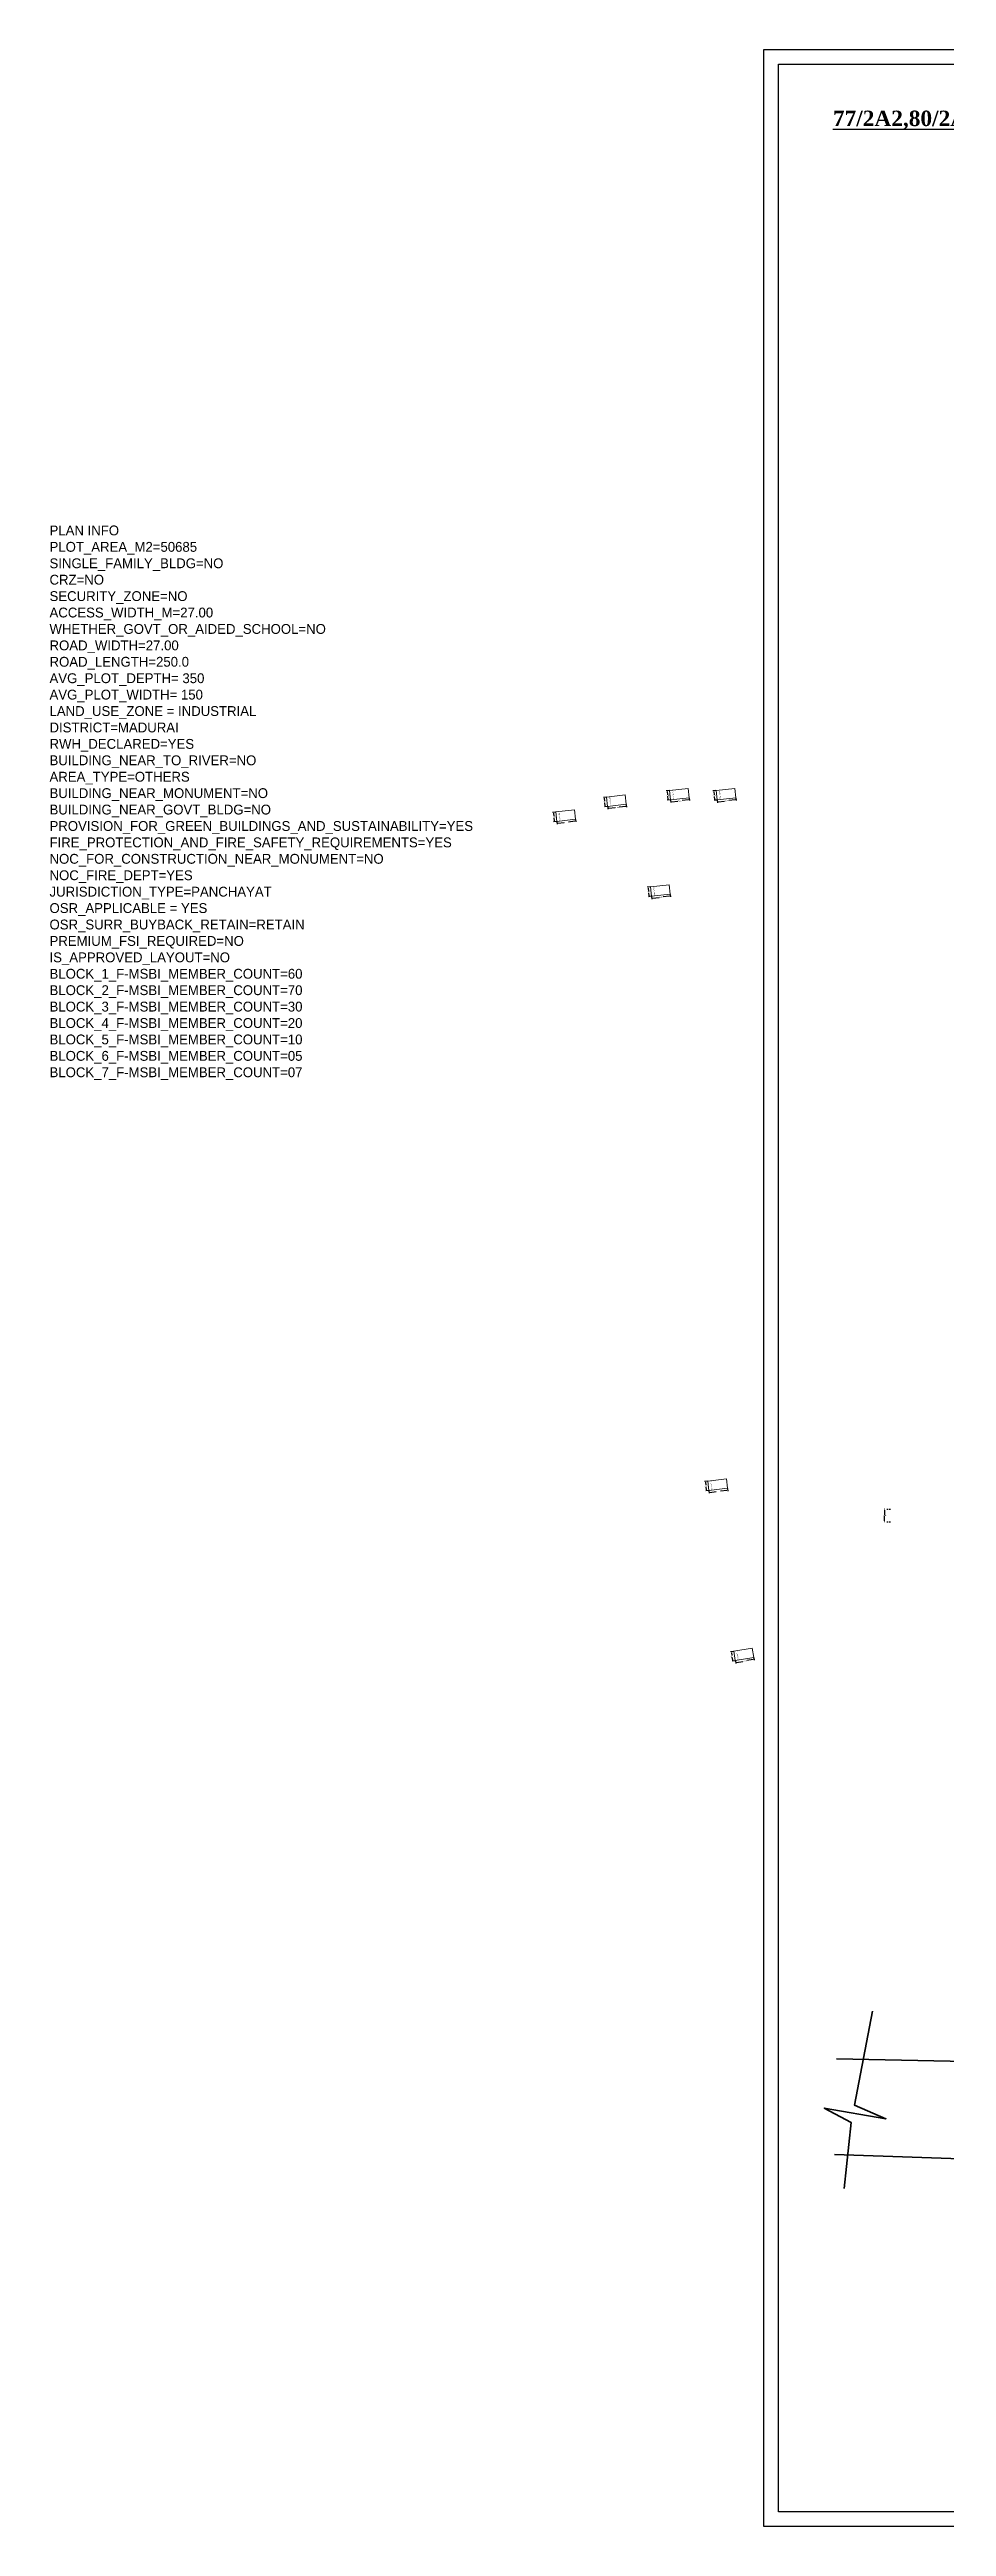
# Model space of a CAD drawing. Header units: metres. Extents: x 1422408 to 2565053, y 3723 to 80428.
# Drawn here: x 2266892 to 2267089, y 3723 to 4266 of the extents above; entities that cross this region are included whole.
import ezdxf

# ---------------------------------------------------------------- set-up
doc = ezdxf.new("R2010")
doc.units = ezdxf.units.M
doc.header["$LTSCALE"] = 3.5
doc.header["$MEASUREMENT"] = 0
doc.linetypes.add('DOT2', pattern=[0.125, 0, -0.125])
doc.linetypes.add('PHANTOM2', pattern=[1.25, 0.625, -0.125, 0.125, -0.125, 0.125, -0.125])
doc.layers.get('0').update_dxf_attribs({"linetype": 'CONTINUOUS'})
doc.layers.get('DEFPOINTS').update_dxf_attribs({"linetype": 'CONTINUOUS'})
for name, color, linetype, lineweight in [('BLK_1_DA_RAMP_1', 1, 'CONTINUOUS', 0), ('BLK_2_DA_RAMP_1', 1, 'CONTINUOUS', 0), ('BLK_3_DA_RAMP_1', 1, 'CONTINUOUS', 0), ('BLK_4_DA_RAMP_1', 1, 'CONTINUOUS', 0), ('BLK_5_DA_RAMP_1', 1, 'CONTINUOUS', 0), ('BLK_6_DA_RAMP_1', 1, 'CONTINUOUS', 0), ('BLK_7_DA_RAMP_1', 1, 'CONTINUOUS', 0), ('ELECTRICAL_ROOM', 7, 'CONTINUOUS', 0)]:
    doc.layers.add(name, color=color, linetype=linetype, lineweight=lineweight)
doc.layers.add('PLAN_INFO', color=1, linetype='CONTINUOUS', plot=False)
doc.styles.add('thin2', font='arial.ttf', dxfattribs={"height": 0.3})
doc.dimstyles.get("Standard").update_dxf_attribs({"dimtxt": 0.18, "dimasz": 0.18, "dimexe": 0.18, "dimexo": 0.0625, "dimgap": 0.09, "dimtad": 0, "dimtih": 1, "dimtoh": 1, "dimdec": 4, "dimzin": 0, "dimdsep": 46, "dimtxsty": 'Standard', "dimcen": 0.09, "dimadec": 0, "dimazin": 0, "dimtfac": 1, "dimtdec": 4, "dimtofl": 0, "dimtmove": 0, "dimatfit": 3, "dimfxl": 0, "dimtolj": 1, "dimtzin": 0, "dimarcsym": 0})

# ---------------------------------------------------------------- blocks, each defined once
blk = doc.blocks.new('*D585')
at = {"layer": 'DEFPOINTS', "color": 0}
for p in [(2267075.38, 3946.19), (2267076.61, 3946.19), (2267076.61, 3943.44)]:
    blk.add_point(p, dxfattribs=at)
at = {"layer": 'ELECTRICAL_ROOM', "color": 0, "linetype": 'DOT2', "lineweight": -2}
for p, q in [((2267076.55, 3946.19), (2267075.2, 3946.19)), ((2267076.55, 3943.44), (2267075.2, 3943.44))]:
    blk.add_line(p, q, dxfattribs=at)
at = {"layer": 'ELECTRICAL_ROOM', "color": 0, "linetype": 'PHANTOM2', "lineweight": -2}
for p, q in [((2267075.38, 3946.01), (2267075.38, 3945)), ((2267075.38, 3943.62), (2267075.38, 3944.64))]:
    blk.add_line(p, q, dxfattribs=at)
at = {"layer": 'ELECTRICAL_ROOM', "color": 0}
for points in [[(2267075.35, 3946.01), (2267075.41, 3946.01), (2267075.38, 3946.19)], [(2267075.35, 3943.62), (2267075.41, 3943.62), (2267075.38, 3943.44)]]:
    blk.add_solid(points, dxfattribs=at)
at = {"layer": 'ELECTRICAL_ROOM', "color": 0, "insert": (2267075.38, 3944.82), "char_height": 0.18, "attachment_point": 5}
blk.add_mtext('\\A1;2.7500', dxfattribs=at)
blk = doc.blocks.new('*D595')
at = {"layer": 'BLK_1_DA_RAMP_1', "color": 0, "lineweight": -2}
for p, q in [((2267042.26, 3915.02), (2267041.62, 3914.91)), ((2267041.83, 3914.77), (2267041.94, 3914.1)), ((2267042.6, 3912.98), (2267041.97, 3912.87)), ((2267042.11, 3913.08), (2267042, 3913.74))]:
    blk.add_line(p, q, dxfattribs=at)
at = {"layer": 'BLK_1_DA_RAMP_1', "color": 0}
for points in [[(2267041.85, 3914.77), (2267041.8, 3914.76), (2267041.79, 3914.95)], [(2267042.14, 3913.09), (2267042.08, 3913.08), (2267042.14, 3912.9)]]:
    blk.add_solid(points, dxfattribs=at)
at = {"layer": 'DEFPOINTS', "color": 0}
for p in [(2267042.14, 3912.9), (2267042.32, 3915.03), (2267042.67, 3912.99)]:
    blk.add_point(p, dxfattribs=at)
at = {"layer": 'BLK_1_DA_RAMP_1', "color": 0, "insert": (2267041.97, 3913.92), "char_height": 0.18, "attachment_point": 5}
blk.add_mtext('\\A1;2.0700', dxfattribs=at)
blk = doc.blocks.new('*D596')
at = {"layer": 'BLK_1_DA_RAMP_1', "color": 0, "lineweight": -2}
for p, q in [((2267042.68, 3912.93), (2267042.77, 3912.39)), ((2267042.92, 3912.6), (2267044.29, 3912.83)), ((2267046.6, 3913.22), (2267045.22, 3912.99)), ((2267046.72, 3913.62), (2267046.81, 3913.08))]:
    blk.add_line(p, q, dxfattribs=at)
at = {"layer": 'BLK_1_DA_RAMP_1', "color": 0}
for points in [[(2267042.91, 3912.62), (2267042.92, 3912.57), (2267042.74, 3912.57)], [(2267046.6, 3913.25), (2267046.61, 3913.19), (2267046.78, 3913.25)]]:
    blk.add_solid(points, dxfattribs=at)
at = {"layer": 'DEFPOINTS', "color": 0}
for p in [(2267042.67, 3912.99), (2267042.74, 3912.57), (2267046.71, 3913.68)]:
    blk.add_point(p, dxfattribs=at)
at = {"layer": 'BLK_1_DA_RAMP_1', "color": 0, "insert": (2267044.76, 3912.91), "char_height": 0.18, "attachment_point": 5}
blk.add_mtext('\\A1;4.1000', dxfattribs=at)
blk = doc.blocks.new('*D597')
at = {"layer": 'BLK_2_DA_RAMP_1', "color": 0, "lineweight": -2}
for p, q in [((2267036.57, 3952.36), (2267035.93, 3952.28)), ((2267036.13, 3952.12), (2267036.21, 3951.45)), ((2267036.81, 3950.3), (2267036.17, 3950.22)), ((2267036.33, 3950.42), (2267036.25, 3951.09))]:
    blk.add_line(p, q, dxfattribs=at)
at = {"layer": 'BLK_2_DA_RAMP_1', "color": 0}
for points in [[(2267036.16, 3952.13), (2267036.1, 3952.12), (2267036.11, 3952.3)], [(2267036.36, 3950.43), (2267036.3, 3950.42), (2267036.35, 3950.25)]]:
    blk.add_solid(points, dxfattribs=at)
at = {"layer": 'DEFPOINTS', "color": 0}
for p in [(2267036.35, 3950.25), (2267036.64, 3952.36), (2267036.87, 3950.31)]:
    blk.add_point(p, dxfattribs=at)
at = {"layer": 'BLK_2_DA_RAMP_1', "color": 0, "insert": (2267036.23, 3951.27), "char_height": 0.18, "attachment_point": 5}
blk.add_mtext('\\A1;2.0700', dxfattribs=at)
blk = doc.blocks.new('*D598')
at = {"layer": 'BLK_2_DA_RAMP_1', "color": 0, "lineweight": -2}
for p, q in [((2267036.88, 3950.24), (2267036.95, 3949.7)), ((2267037.1, 3949.89), (2267038.5, 3950.06)), ((2267040.82, 3950.32), (2267039.43, 3950.16)), ((2267040.95, 3950.72), (2267041.02, 3950.17))]:
    blk.add_line(p, q, dxfattribs=at)
at = {"layer": 'BLK_2_DA_RAMP_1', "color": 0}
for points in [[(2267037.1, 3949.92), (2267037.11, 3949.86), (2267036.92, 3949.87)], [(2267040.82, 3950.35), (2267040.82, 3950.29), (2267041, 3950.35)]]:
    blk.add_solid(points, dxfattribs=at)
at = {"layer": 'DEFPOINTS', "color": 0}
for p in [(2267036.87, 3950.31), (2267036.92, 3949.87), (2267040.95, 3950.78)]:
    blk.add_point(p, dxfattribs=at)
at = {"layer": 'BLK_2_DA_RAMP_1', "color": 0, "insert": (2267038.96, 3950.11), "char_height": 0.18, "attachment_point": 5}
blk.add_mtext('\\A1;4.1000', dxfattribs=at)
blk = doc.blocks.new('*D599')
at = {"layer": 'BLK_3_DA_RAMP_1', "color": 0, "lineweight": -2}
for p, q in [((2267024.01, 4082.65), (2267023.37, 4082.58)), ((2267023.57, 4082.42), (2267023.65, 4081.75)), ((2267024.25, 4080.6), (2267023.61, 4080.52)), ((2267023.77, 4080.72), (2267023.69, 4081.39))]:
    blk.add_line(p, q, dxfattribs=at)
at = {"layer": 'BLK_3_DA_RAMP_1', "color": 0}
for points in [[(2267023.6, 4082.43), (2267023.54, 4082.42), (2267023.55, 4082.6)], [(2267023.8, 4080.73), (2267023.74, 4080.72), (2267023.79, 4080.54)]]:
    blk.add_solid(points, dxfattribs=at)
at = {"layer": 'DEFPOINTS', "color": 0}
for p in [(2267023.79, 4080.54), (2267024.08, 4082.66), (2267024.31, 4080.61)]:
    blk.add_point(p, dxfattribs=at)
at = {"layer": 'BLK_3_DA_RAMP_1', "color": 0, "insert": (2267023.67, 4081.57), "char_height": 0.18, "attachment_point": 5}
blk.add_mtext('\\A1;2.0700', dxfattribs=at)
blk = doc.blocks.new('*D600')
at = {"layer": 'BLK_3_DA_RAMP_1', "color": 0, "lineweight": -2}
for p, q in [((2267024.32, 4080.54), (2267024.39, 4079.99)), ((2267024.54, 4080.19), (2267025.94, 4080.36)), ((2267028.26, 4080.62), (2267026.87, 4080.46)), ((2267028.39, 4081.01), (2267028.46, 4080.47))]:
    blk.add_line(p, q, dxfattribs=at)
at = {"layer": 'BLK_3_DA_RAMP_1', "color": 0}
for points in [[(2267024.54, 4080.22), (2267024.55, 4080.16), (2267024.36, 4080.17)], [(2267028.26, 4080.65), (2267028.26, 4080.59), (2267028.44, 4080.64)]]:
    blk.add_solid(points, dxfattribs=at)
at = {"layer": 'DEFPOINTS', "color": 0}
for p in [(2267024.31, 4080.61), (2267024.36, 4080.17), (2267028.39, 4081.08)]:
    blk.add_point(p, dxfattribs=at)
at = {"layer": 'BLK_3_DA_RAMP_1', "color": 0, "insert": (2267026.4, 4080.41), "char_height": 0.18, "attachment_point": 5}
blk.add_mtext('\\A1;4.1000', dxfattribs=at)
blk = doc.blocks.new('*D601')
at = {"layer": 'BLK_4_DA_RAMP_1', "color": 0, "lineweight": -2}
for p, q in [((2267003.24, 4099.08), (2267002.6, 4099.01)), ((2267002.8, 4098.85), (2267002.88, 4098.18)), ((2267003.48, 4097.03), (2267002.84, 4096.95)), ((2267003, 4097.15), (2267002.92, 4097.82))]:
    blk.add_line(p, q, dxfattribs=at)
at = {"layer": 'BLK_4_DA_RAMP_1', "color": 0}
for points in [[(2267002.83, 4098.86), (2267002.77, 4098.85), (2267002.78, 4099.03)], [(2267003.03, 4097.16), (2267002.97, 4097.15), (2267003.02, 4096.97)]]:
    blk.add_solid(points, dxfattribs=at)
at = {"layer": 'DEFPOINTS', "color": 0}
for p in [(2267003.02, 4096.97), (2267003.31, 4099.09), (2267003.54, 4097.04)]:
    blk.add_point(p, dxfattribs=at)
at = {"layer": 'BLK_4_DA_RAMP_1', "color": 0, "insert": (2267002.9, 4098), "char_height": 0.18, "attachment_point": 5}
blk.add_mtext('\\A1;2.0700', dxfattribs=at)
blk = doc.blocks.new('*D602')
at = {"layer": 'BLK_4_DA_RAMP_1', "color": 0, "lineweight": -2}
for p, q in [((2267003.55, 4096.97), (2267003.61, 4096.42)), ((2267003.77, 4096.62), (2267005.16, 4096.79)), ((2267007.49, 4097.05), (2267006.09, 4096.89)), ((2267007.62, 4097.44), (2267007.69, 4096.9))]:
    blk.add_line(p, q, dxfattribs=at)
at = {"layer": 'BLK_4_DA_RAMP_1', "color": 0}
for points in [[(2267003.77, 4096.65), (2267003.78, 4096.59), (2267003.59, 4096.6)], [(2267007.48, 4097.08), (2267007.49, 4097.02), (2267007.67, 4097.07)]]:
    blk.add_solid(points, dxfattribs=at)
at = {"layer": 'DEFPOINTS', "color": 0}
for p in [(2267003.54, 4097.04), (2267003.59, 4096.6), (2267007.62, 4097.51)]:
    blk.add_point(p, dxfattribs=at)
at = {"layer": 'BLK_4_DA_RAMP_1', "color": 0, "insert": (2267005.63, 4096.84), "char_height": 0.18, "attachment_point": 5}
blk.add_mtext('\\A1;4.1000', dxfattribs=at)
blk = doc.blocks.new('*D603')
at = {"layer": 'BLK_5_DA_RAMP_1', "color": 0, "lineweight": -2}
for p, q in [((2267014.38, 4102.37), (2267013.74, 4102.29)), ((2267013.94, 4102.13), (2267014.02, 4101.46)), ((2267014.13, 4100.43), (2267014.06, 4101.1)), ((2267014.62, 4100.31), (2267013.98, 4100.23))]:
    blk.add_line(p, q, dxfattribs=at)
at = {"layer": 'BLK_5_DA_RAMP_1', "color": 0}
for points in [[(2267013.97, 4102.14), (2267013.91, 4102.13), (2267013.92, 4102.31)], [(2267014.16, 4100.44), (2267014.1, 4100.43), (2267014.16, 4100.26)]]:
    blk.add_solid(points, dxfattribs=at)
at = {"layer": 'DEFPOINTS', "color": 0}
for p in [(2267014.44, 4102.37), (2267014.16, 4100.26), (2267014.68, 4100.32)]:
    blk.add_point(p, dxfattribs=at)
at = {"layer": 'BLK_5_DA_RAMP_1', "color": 0, "insert": (2267014.04, 4101.28), "char_height": 0.18, "attachment_point": 5}
blk.add_mtext('\\A1;2.0700', dxfattribs=at)
blk = doc.blocks.new('*D604')
at = {"layer": 'BLK_5_DA_RAMP_1', "color": 0, "lineweight": -2}
for p, q in [((2267014.69, 4100.25), (2267014.75, 4099.71)), ((2267014.91, 4099.9), (2267016.3, 4100.07)), ((2267018.63, 4100.33), (2267017.23, 4100.17)), ((2267018.76, 4100.73), (2267018.82, 4100.18))]:
    blk.add_line(p, q, dxfattribs=at)
at = {"layer": 'BLK_5_DA_RAMP_1', "color": 0}
for points in [[(2267014.91, 4099.93), (2267014.91, 4099.88), (2267014.73, 4099.88)], [(2267018.62, 4100.36), (2267018.63, 4100.3), (2267018.8, 4100.36)]]:
    blk.add_solid(points, dxfattribs=at)
at = {"layer": 'DEFPOINTS', "color": 0}
for p in [(2267014.68, 4100.32), (2267014.73, 4099.88), (2267018.75, 4100.79)]:
    blk.add_point(p, dxfattribs=at)
at = {"layer": 'BLK_5_DA_RAMP_1', "color": 0, "insert": (2267016.77, 4100.12), "char_height": 0.18, "attachment_point": 5}
blk.add_mtext('\\A1;4.1000', dxfattribs=at)
blk = doc.blocks.new('*D605')
at = {"layer": 'BLK_6_DA_RAMP_1', "color": 0, "lineweight": -2}
for p, q in [((2267028.17, 4103.8), (2267027.53, 4103.72)), ((2267027.73, 4103.56), (2267027.8, 4102.89)), ((2267028.41, 4101.74), (2267027.76, 4101.67)), ((2267027.92, 4101.86), (2267027.85, 4102.53))]:
    blk.add_line(p, q, dxfattribs=at)
at = {"layer": 'BLK_6_DA_RAMP_1', "color": 0}
for points in [[(2267027.76, 4103.57), (2267027.7, 4103.56), (2267027.71, 4103.74)], [(2267027.95, 4101.87), (2267027.89, 4101.86), (2267027.94, 4101.69)]]:
    blk.add_solid(points, dxfattribs=at)
at = {"layer": 'DEFPOINTS', "color": 0}
for p in [(2267027.94, 4101.69), (2267028.23, 4103.8), (2267028.47, 4101.75)]:
    blk.add_point(p, dxfattribs=at)
at = {"layer": 'BLK_6_DA_RAMP_1', "color": 0, "insert": (2267027.82, 4102.71), "char_height": 0.18, "attachment_point": 5}
blk.add_mtext('\\A1;2.0700', dxfattribs=at)
blk = doc.blocks.new('*D606')
at = {"layer": 'BLK_6_DA_RAMP_1', "color": 0, "lineweight": -2}
for p, q in [((2267028.48, 4101.68), (2267028.54, 4101.14)), ((2267028.7, 4101.34), (2267030.09, 4101.5)), ((2267032.41, 4101.77), (2267031.02, 4101.6)), ((2267032.55, 4102.16), (2267032.61, 4101.61))]:
    blk.add_line(p, q, dxfattribs=at)
at = {"layer": 'BLK_6_DA_RAMP_1', "color": 0}
for points in [[(2267028.69, 4101.37), (2267028.7, 4101.31), (2267028.52, 4101.31)], [(2267032.41, 4101.8), (2267032.42, 4101.74), (2267032.59, 4101.79)]]:
    blk.add_solid(points, dxfattribs=at)
at = {"layer": 'DEFPOINTS', "color": 0}
for p in [(2267028.47, 4101.75), (2267028.52, 4101.31), (2267032.54, 4102.22)]:
    blk.add_point(p, dxfattribs=at)
at = {"layer": 'BLK_6_DA_RAMP_1', "color": 0, "insert": (2267030.56, 4101.55), "char_height": 0.18, "attachment_point": 5}
blk.add_mtext('\\A1;4.1000', dxfattribs=at)
blk = doc.blocks.new('*D607')
at = {"layer": 'BLK_7_DA_RAMP_1', "color": 0, "lineweight": -2}
for p, q in [((2267038.41, 4103.78), (2267037.77, 4103.7)), ((2267037.97, 4103.55), (2267038.05, 4102.88)), ((2267038.65, 4101.72), (2267038.01, 4101.65)), ((2267038.17, 4101.85), (2267038.09, 4102.52))]:
    blk.add_line(p, q, dxfattribs=at)
at = {"layer": 'BLK_7_DA_RAMP_1', "color": 0}
for points in [[(2267038, 4103.55), (2267037.94, 4103.54), (2267037.95, 4103.72)], [(2267038.2, 4101.85), (2267038.14, 4101.84), (2267038.19, 4101.67)]]:
    blk.add_solid(points, dxfattribs=at)
at = {"layer": 'DEFPOINTS', "color": 0}
for p in [(2267038.19, 4101.67), (2267038.47, 4103.79), (2267038.71, 4101.73)]:
    blk.add_point(p, dxfattribs=at)
at = {"layer": 'BLK_7_DA_RAMP_1', "color": 0, "insert": (2267038.07, 4102.7), "char_height": 0.18, "attachment_point": 5}
blk.add_mtext('\\A1;2.0700', dxfattribs=at)
blk = doc.blocks.new('*D608')
at = {"layer": 'BLK_7_DA_RAMP_1', "color": 0, "lineweight": -2}
for p, q in [((2267038.72, 4101.67), (2267038.78, 4101.12)), ((2267038.94, 4101.32), (2267040.33, 4101.48)), ((2267042.66, 4101.75), (2267041.26, 4101.59)), ((2267042.79, 4102.14), (2267042.86, 4101.59))]:
    blk.add_line(p, q, dxfattribs=at)
at = {"layer": 'BLK_7_DA_RAMP_1', "color": 0}
for points in [[(2267038.94, 4101.35), (2267038.94, 4101.29), (2267038.76, 4101.3)], [(2267042.65, 4101.78), (2267042.66, 4101.72), (2267042.84, 4101.77)]]:
    blk.add_solid(points, dxfattribs=at)
at = {"layer": 'DEFPOINTS', "color": 0}
for p in [(2267038.71, 4101.73), (2267038.76, 4101.3), (2267042.79, 4102.2)]:
    blk.add_point(p, dxfattribs=at)
at = {"layer": 'BLK_7_DA_RAMP_1', "color": 0, "insert": (2267040.8, 4101.53), "char_height": 0.18, "attachment_point": 5}
blk.add_mtext('\\A1;4.1000', dxfattribs=at)

msp = doc.modelspace()

# ---------------------------------------------------------------- linework, layer by layer
at = {"lineweight": 60, "ltscale": 0.5}
msp.add_line((2267064.40408, 3804.67454), (2267314.94854, 3796.09308), dxfattribs=at)
at = {"color": 1, "ltscale": 0.05}
for points in [[(2267048.90355, 4266.29222), (2267622.60644, 4266.29222), (2267622.60644, 3723.12166), (2267048.90355, 3723.12166)], [(2267052.10028, 4263.09549), (2267619.40972, 4263.09549), (2267619.40972, 3726.31839), (2267052.10028, 3726.31839)]]:
    msp.add_lwpolyline(points, close=True, dxfattribs=at)
at = {"lineweight": 60, "ltscale": 0.5}
for points in [[(2267072.71824, 3836.08637), (2267068.76832, 3815.52107), (2267075.68073, 3812.51296), (2267062.15889, 3814.87505), (2267068.04218, 3811.7404), (2267066.5487, 3797.21755)], [(2267128.947, 3824.37049), (2267064.84192, 3825.70511)]]:
    msp.add_lwpolyline(points, dxfattribs=at)
at = {"layer": 'BLK_1_DA_RAMP_1', "color": 7}
msp.add_lwpolyline([(2267042.31713, 3915.03421), (2267046.35875, 3915.72364), (2267046.70683, 3913.68312), (2267042.66521, 3912.99369)], close=True, dxfattribs=at)
at = {"layer": 'BLK_2_DA_RAMP_1', "color": 7}
msp.add_lwpolyline([(2267036.63708, 3952.36228), (2267040.70992, 3952.83341), (2267040.94779, 3950.77712), (2267036.87495, 3950.30599)], close=True, dxfattribs=at)
at = {"layer": 'BLK_3_DA_RAMP_1', "color": 7}
msp.add_lwpolyline([(2267024.07674, 4082.66189), (2267028.14958, 4083.13302), (2267028.38745, 4081.07674), (2267024.31461, 4080.6056)], close=True, dxfattribs=at)
at = {"layer": 'BLK_4_DA_RAMP_1', "color": 7}
msp.add_lwpolyline([(2267003.30528, 4099.09183), (2267007.37812, 4099.56296), (2267007.61598, 4097.50667), (2267003.54314, 4097.03554)], close=True, dxfattribs=at)
at = {"layer": 'BLK_5_DA_RAMP_1', "color": 7}
msp.add_lwpolyline([(2267014.44359, 4102.37247), (2267018.51643, 4102.8436), (2267018.7543, 4100.78732), (2267014.68146, 4100.31618)], close=True, dxfattribs=at)
at = {"layer": 'BLK_6_DA_RAMP_1', "color": 7}
msp.add_lwpolyline([(2267028.23169, 4103.80302), (2267032.30453, 4104.27415), (2267032.5424, 4102.21786), (2267028.46956, 4101.74673)], close=True, dxfattribs=at)
at = {"layer": 'BLK_7_DA_RAMP_1', "color": 7}
msp.add_lwpolyline([(2267038.47438, 4103.78534), (2267042.54722, 4104.25647), (2267042.78509, 4102.20018), (2267038.71225, 4101.72905)], close=True, dxfattribs=at)

# ---------------------------------------------------------------- texts
at = {"insert": (2267048.96614, 4258.53833), "char_height": 3.38800926, "attachment_point": 1, "style": 'thin2'}
msp.add_mtext_dynamic_manual_height_columns('\\A1;{\\fTimes New Roman|b1|i0|c0|p18;\\W9.14977;\\L       \\W1;SITE PLAN SHOWING THE PROPOSED  INDUSRIAL BUILDING  IN S.NO.77/1A,77/1B,77/1C,77/1D,77/2A1,\\P\\W5.89968;  \\W1;77/2A2,80/2A,80/3A,81/1A,81/1B,82/4A,84/1B,89/6,89/7,AT KUSAVAPATTI VILLAGE,VIRATHANUR PANCHAYAT,THIRUPPARANKUNDRAM PANCHAYAT UNION,\\P\\W9.55229;            \\W1;MADURAI SOUTH TALUK,MADURAI  DISTRICT.}', width=403.7350015, gutter_width=2.5, heights=[473.14022], dxfattribs=at)
at = {"layer": 'BLK_1_DA_RAMP_1', "color": 7, "insert": (2267043.27189, 3914.15318), "char_height": 0.2, "width": 2.4, "attachment_point": 2, "rotation": 279.6805137}
msp.add_mtext('SLOPE=1IN12', dxfattribs=at)
at = {"layer": 'BLK_2_DA_RAMP_1', "color": 7, "insert": (2267037.54309, 3951.43118), "char_height": 0.2, "width": 2.4, "attachment_point": 2, "rotation": 276.5984596}
msp.add_mtext('SLOPE=1IN12', dxfattribs=at)
at = {"layer": 'BLK_3_DA_RAMP_1', "color": 7, "insert": (2267024.98275, 4081.7308), "char_height": 0.2, "width": 2.4, "attachment_point": 2, "rotation": 276.5984596}
msp.add_mtext('SLOPE=1IN12', dxfattribs=at)
at = {"layer": 'BLK_4_DA_RAMP_1', "color": 7, "insert": (2267004.21129, 4098.16074), "char_height": 0.2, "width": 2.4, "attachment_point": 2, "rotation": 276.5984596}
msp.add_mtext('SLOPE=1IN12', dxfattribs=at)
at = {"layer": 'BLK_5_DA_RAMP_1', "color": 7, "insert": (2267015.3496, 4101.44138), "char_height": 0.2, "width": 2.4, "attachment_point": 2, "rotation": 276.5984596}
msp.add_mtext('SLOPE=1IN12', dxfattribs=at)
at = {"layer": 'BLK_6_DA_RAMP_1', "color": 7, "insert": (2267029.1377, 4102.87193), "char_height": 0.2, "width": 2.4, "attachment_point": 2, "rotation": 276.5984596}
msp.add_mtext('SLOPE=1IN12', dxfattribs=at)
at = {"layer": 'BLK_7_DA_RAMP_1', "color": 7, "insert": (2267039.38039, 4102.85425), "char_height": 0.2, "width": 2.4, "attachment_point": 2, "rotation": 276.5984596}
msp.add_mtext('SLOPE=1IN12', dxfattribs=at)
at = {"layer": 'PLAN_INFO', "insert": (2266892.3136, 4161.91552), "char_height": 2.16, "width": 88.3137849, "attachment_point": 1}
msp.add_mtext('PLAN INFO\\PPLOT_AREA_M2=50685\\PSINGLE_FAMILY_BLDG=NO\\PCRZ=NO\\PSECURITY_ZONE=NO\\PACCESS_WIDTH_M=27.00\\PWHETHER_GOVT_OR_AIDED_SCHOOL=NO\\PROAD_WIDTH=27.00\\PROAD_LENGTH=250.0\\PAVG_PLOT_DEPTH= 350\\PAVG_PLOT_WIDTH= 150\\PLAND_USE_ZONE = INDUSTRIAL\\PDISTRICT=MADURAI\\PRWH_DECLARED=YES\\PBUILDING_NEAR_TO_RIVER=NO\\PAREA_TYPE=OTHERS\\PBUILDING_NEAR_MONUMENT=NO\\PBUILDING_NEAR_GOVT_BLDG=NO\\PPROVISION_FOR_GREEN_BUILDINGS_AND_SUSTAINABILITY=YES\\PFIRE_PROTECTION_AND_FIRE_SAFETY_REQUIREMENTS=YES\\PNOC_FOR_CONSTRUCTION_NEAR_MONUMENT=NO\\PNOC_FIRE_DEPT=YES\\PJURISDICTION_TYPE=PANCHAYAT\\POSR_APPLICABLE = YES\\POSR_SURR_BUYBACK_RETAIN=RETAIN\\PPREMIUM_FSI_REQUIRED=NO{\\Fstandard|c0;\\P}IS_APPROVED_LAYOUT=NO{\\Fstandard|c0;\\P}BLOCK_1_F-MSBI_MEMBER_COUNT=60\\PBLOCK_2_F-MSBI_MEMBER_COUNT=70\\PBLOCK_3_F-MSBI_MEMBER_COUNT=30\\PBLOCK_4_F-MSBI_MEMBER_COUNT=20\\PBLOCK_5_F-MSBI_MEMBER_COUNT=10\\PBLOCK_6_F-MSBI_MEMBER_COUNT=05\\PBLOCK_7_F-MSBI_MEMBER_COUNT=07', dxfattribs=at)

# ---------------------------------------------------------------- dimensions: what is measured, and where the dimension line sits
at = {"layer": 'BLK_1_DA_RAMP_1', "color": 7}
dim = msp.add_linear_dim(base=(2267042.14296, 3912.9046), p1=(2267042.31713, 3915.03421), p2=(2267042.66521, 3912.99369), angle=279.6805137, dimstyle='Standard', dxfattribs=at)
dim.commit()
dim.dimension.update_dxf_attribs({"geometry": '*D595', "text_midpoint": (2267041.96892, 3913.92486)})
dim = msp.add_linear_dim(base=(2267042.73832, 3912.56509), p1=(2267046.70683, 3913.68312), p2=(2267042.66521, 3912.99369), angle=9.6805137, dimstyle='Standard', override={"dimscale": 1}, dxfattribs=at)
dim.commit()
dim.dimension.update_dxf_attribs({"geometry": '*D596', "text_midpoint": (2267044.75913, 3912.90981)})
at = {"layer": 'BLK_2_DA_RAMP_1', "color": 7}
dim = msp.add_linear_dim(base=(2267036.34866, 3950.24511), p1=(2267036.63708, 3952.36228), p2=(2267036.87495, 3950.30599), angle=276.5984596, dimstyle='Standard', dxfattribs=at)
dim.commit()
dim.dimension.update_dxf_attribs({"geometry": '*D597', "text_midpoint": (2267036.22973, 3951.27325)})
dim = msp.add_linear_dim(base=(2267036.92491, 3949.87408), p1=(2267040.94779, 3950.77712), p2=(2267036.87495, 3950.30599), angle=6.5984596, dimstyle='Standard', override={"dimscale": 1}, dxfattribs=at)
dim.commit()
dim.dimension.update_dxf_attribs({"geometry": '*D598', "text_midpoint": (2267038.96133, 3950.10965)})
at = {"layer": 'BLK_3_DA_RAMP_1', "color": 7}
dim = msp.add_linear_dim(base=(2267023.78832, 4080.54472), p1=(2267024.07674, 4082.66189), p2=(2267024.31461, 4080.6056), angle=276.5984596, dimstyle='Standard', dxfattribs=at)
dim.commit()
dim.dimension.update_dxf_attribs({"geometry": '*D599', "text_midpoint": (2267023.66939, 4081.57287)})
dim = msp.add_linear_dim(base=(2267024.36457, 4080.1737), p1=(2267028.38745, 4081.07674), p2=(2267024.31461, 4080.6056), angle=6.5984596, dimstyle='Standard', override={"dimscale": 1}, dxfattribs=at)
dim.commit()
dim.dimension.update_dxf_attribs({"geometry": '*D600', "text_midpoint": (2267026.40099, 4080.40927)})
at = {"layer": 'BLK_4_DA_RAMP_1', "color": 7}
dim = msp.add_linear_dim(base=(2267003.01685, 4096.97466), p1=(2267003.30528, 4099.09183), p2=(2267003.54314, 4097.03554), angle=276.5984596, dimstyle='Standard', dxfattribs=at)
dim.commit()
dim.dimension.update_dxf_attribs({"geometry": '*D601', "text_midpoint": (2267002.89792, 4098.00281)})
dim = msp.add_linear_dim(base=(2267003.5931, 4096.60364), p1=(2267007.61598, 4097.50667), p2=(2267003.54314, 4097.03554), angle=6.5984596, dimstyle='Standard', override={"dimscale": 1}, dxfattribs=at)
dim.commit()
dim.dimension.update_dxf_attribs({"geometry": '*D602', "text_midpoint": (2267005.62952, 4096.8392)})
at = {"layer": 'BLK_5_DA_RAMP_1', "color": 7}
dim = msp.add_linear_dim(base=(2267014.15517, 4100.2553), p1=(2267014.44359, 4102.37247), p2=(2267014.68146, 4100.31618), angle=276.5984596, dimstyle='Standard', dxfattribs=at)
dim.commit()
dim.dimension.update_dxf_attribs({"geometry": '*D603', "text_midpoint": (2267014.03624, 4101.28345)})
dim = msp.add_linear_dim(base=(2267014.73142, 4099.88428), p1=(2267018.7543, 4100.78732), p2=(2267014.68146, 4100.31618), angle=6.5984596, dimstyle='Standard', override={"dimscale": 1}, dxfattribs=at)
dim.commit()
dim.dimension.update_dxf_attribs({"geometry": '*D604', "text_midpoint": (2267016.76784, 4100.11985)})
at = {"layer": 'BLK_6_DA_RAMP_1', "color": 7}
dim = msp.add_linear_dim(base=(2267027.94327, 4101.68585), p1=(2267028.23169, 4103.80302), p2=(2267028.46956, 4101.74673), angle=276.5984596, dimstyle='Standard', dxfattribs=at)
dim.commit()
dim.dimension.update_dxf_attribs({"geometry": '*D605', "text_midpoint": (2267027.82434, 4102.714)})
dim = msp.add_linear_dim(base=(2267028.51952, 4101.31483), p1=(2267032.5424, 4102.21786), p2=(2267028.46956, 4101.74673), angle=6.5984596, dimstyle='Standard', override={"dimscale": 1}, dxfattribs=at)
dim.commit()
dim.dimension.update_dxf_attribs({"geometry": '*D606', "text_midpoint": (2267030.55594, 4101.55039)})
at = {"layer": 'BLK_7_DA_RAMP_1', "color": 7}
dim = msp.add_linear_dim(base=(2267038.18596, 4101.66817), p1=(2267038.47438, 4103.78534), p2=(2267038.71225, 4101.72905), angle=276.5984596, dimstyle='Standard', dxfattribs=at)
dim.commit()
dim.dimension.update_dxf_attribs({"geometry": '*D607', "text_midpoint": (2267038.06703, 4102.69632)})
dim = msp.add_linear_dim(base=(2267038.76221, 4101.29715), p1=(2267042.78509, 4102.20018), p2=(2267038.71225, 4101.72905), angle=6.5984596, dimstyle='Standard', override={"dimscale": 1}, dxfattribs=at)
dim.commit()
dim.dimension.update_dxf_attribs({"geometry": '*D608', "text_midpoint": (2267040.79863, 4101.53271)})
at = {"layer": 'ELECTRICAL_ROOM', "color": 7}
dim = msp.add_aligned_dim(p1=(2267076.61186, 3943.44123), p2=(2267076.61186, 3946.19123), distance=1.23049, dimstyle='Standard', override={"dimfxl": 0, "dimarcsym": 2}, dxfattribs=at)
dim.commit()
dim.dimension.update_dxf_attribs({"geometry": '*D585', "text_midpoint": (2267075.38137, 3944.81623)})

doc.saveas('drawing.dxf')
